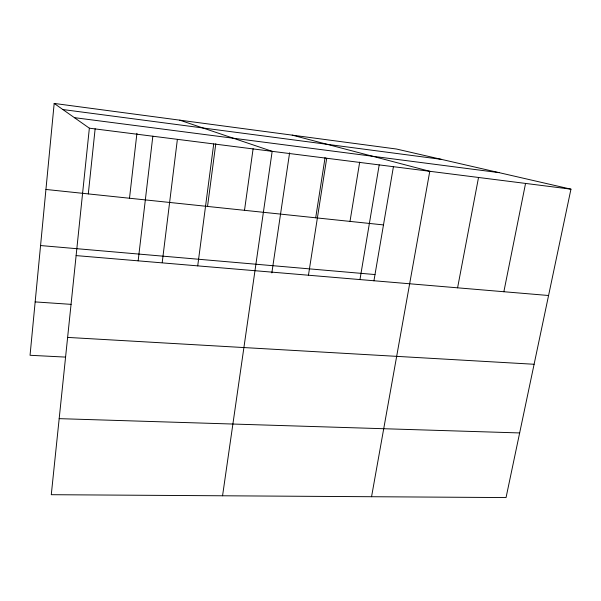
<?xml version="1.0" encoding="UTF-8"?>
<svg xmlns="http://www.w3.org/2000/svg" width="601" height="601" viewBox="0 0 601 601"><rect width="100%" height="100%" fill="white"/><g stroke="black" fill="none" stroke-linecap="round" stroke-linejoin="round"><path stroke-width="0.9" d="M54.18 103.432L89.354 128.186L51.28 494.698L506.05 497.568L570.95 189.172L396.442 149.025L54.18 103.432L30.05 355.281L65.501 357.099M88.294 193.913L95.146 128.719M129.5 198.24L136.923 133.294M138.155 260.842L152.834 136.224M162.217 262.509L177.355 139.575M197.721 265.875L213.716 143.932M207.533 206.436L215.789 143.729M244.502 210.32L253.119 148.68M222.558 495.78L272.163 151.332L179.752 120.162M271.847 272.907L289.607 152.797M315.698 217.795L325.081 157.507M308.448 275.228L326.704 158.243M350 221.401L359.683 162.112M359.969 279.578L379.201 164.892M373.927 280.84L393.437 166.612M371.553 496.719L429.775 171.293L292.214 135.142M457.586 287.819L478.531 177.468M503.863 291.733L525.559 183.425M59.176 418.649L519.655 432.938M67.62 337.409L534.101 364.266M35.166 301.905L71.106 304.361M76.117 255.598L548.57 295.504M40.56 245.546L375.001 274.552M45.939 189.458L383.476 224.917M89.354 128.186L570.95 189.172M74.396 117.653L499.033 172.63M62.865 109.54L441.307 159.348"/></g></svg>
